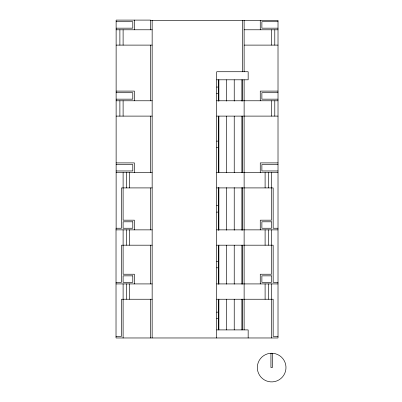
<?xml version="1.0" encoding="UTF-8"?>
<svg xmlns="http://www.w3.org/2000/svg" width="402" height="402" viewBox="0 0 402 402"><rect width="100%" height="100%" fill="white"/><g stroke="black" fill="none" stroke-linecap="round" stroke-linejoin="round"><path stroke-width="0.6" d="M150.539 20.341L278.013 20.341L278.013 337.971L116.022 337.971L116.022 228.251L121.499 228.251L121.499 187.91L152.157 187.91M116.128 21.713L132.791 21.713L132.791 28.17L116.128 28.17M278.013 21.713L261.878 21.713L261.878 28.17L278.013 28.17M116.128 29.783L152.157 29.783M244.13 29.783L278.013 29.783M116.128 45.109L152.157 45.109M244.13 45.109L278.013 45.109M216.698 79.802L248.16 79.802L248.16 71.732L216.698 71.732L216.698 337.971M216.698 87.063L218.311 87.063M116.128 91.098L134.404 91.098L134.404 100.776M278.013 91.098L260.265 91.098L260.265 100.776M116.128 92.711L132.791 92.711L132.791 99.163L116.128 99.163M278.013 92.711L261.878 92.711L261.878 99.163L278.013 99.163M216.698 93.515L218.311 93.515M116.128 100.776L152.157 100.776M216.698 100.776L278.013 100.776M116.128 116.108L152.157 116.108M216.698 116.108L278.013 116.108M216.698 141.117L218.311 141.117M216.698 147.569L218.311 147.569M116.128 162.9L134.404 162.9L134.404 172.579M278.013 162.9L260.265 162.9L260.265 172.579M116.128 164.513L132.791 164.513L132.791 170.966L116.128 170.966M278.013 164.513L261.878 164.513L261.878 170.966L278.013 170.966M116.128 172.579L152.157 172.579M216.698 172.579L278.013 172.579M216.698 187.91L273.169 187.91L273.169 228.251L278.013 228.251M216.698 205.658L218.311 205.658M216.698 212.11L218.311 212.11M116.022 229.864L152.157 229.864M216.698 229.864L278.013 229.864M152.157 245.19L121.499 245.19L121.499 282.304L116.022 282.304M216.698 245.19L273.169 245.19L273.169 282.304L278.013 282.304M216.698 261.325L218.311 261.325M216.698 267.782L218.311 267.782M116.022 283.918L152.157 283.918M216.698 283.918L278.013 283.918M152.157 299.244L121.499 299.244L121.499 336.358L116.022 336.358M216.698 299.244L273.169 299.244L273.169 336.358L278.013 336.358M216.698 312.153L218.311 312.153M216.698 318.605L218.311 318.605M216.698 329.901L248.16 329.901L248.16 337.971M274.787 29.783L274.787 45.109M274.787 100.776L274.787 116.108M272.37 353.293L272.37 367.574L270.938 367.574L270.938 353.293M271.556 29.783L271.556 45.109M271.556 100.776L271.556 116.108M271.556 172.579L271.556 220.18L260.265 220.18L260.265 229.864M271.556 229.864L271.556 274.234L260.265 274.234L260.265 283.918M271.556 283.918L271.556 337.971M268.33 172.579L268.33 187.91M268.33 229.864L268.33 245.19M268.33 283.918L268.33 299.244M265.104 172.579L265.104 187.91M265.104 229.864L265.104 245.19M265.104 283.918L265.104 299.244M260.265 20.341L260.265 29.783M244.13 20.341L244.13 71.732M244.13 79.802L244.13 329.901M242.512 20.341L242.512 71.732M242.512 79.802L242.512 101.113M242.512 116.108L242.512 172.579M242.512 187.613L242.512 230.235M242.512 245.19L242.512 284.144M242.512 299.188L242.512 329.901M241.873 79.802L241.873 101.113M241.873 116.158L241.873 172.569M241.873 187.613L241.873 230.235M241.873 245.28L241.873 284.144M241.873 299.188L241.873 329.901M234.23 79.802L234.23 101.113M234.23 116.158L234.23 172.569M234.23 187.613L234.23 230.235M234.23 245.28L234.23 284.144M234.23 299.188L234.23 329.901M226.522 79.802L226.522 101.113M226.522 116.158L226.522 172.569M226.522 187.613L226.522 230.235M226.522 245.28L226.522 284.144M226.522 299.188L226.522 329.901M218.879 79.802L218.879 101.113M218.879 116.158L218.879 172.569M218.879 187.613L218.879 230.235M218.879 245.28L218.879 284.144M218.879 299.188L218.879 329.901M218.311 79.802L218.311 101.113M218.311 116.108L218.311 172.579M218.311 187.613L218.311 230.235M218.311 245.19L218.311 284.144M218.311 299.188L218.311 329.901M152.157 20.341L152.157 337.971M150.539 29.783L150.539 20.1L116.128 20.1L116.128 228.251M150.539 45.109L150.539 100.776M150.539 116.108L150.539 172.579M150.539 187.91L150.539 229.864M150.539 245.19L150.539 283.918M150.539 299.244L150.539 337.971M134.404 20.1L134.404 29.783M134.404 229.864L134.404 220.18L123.112 220.18L123.112 172.579M134.404 283.918L134.404 274.234L123.112 274.234L123.112 229.864M129.565 172.579L129.565 187.91M129.565 229.864L129.565 245.19M129.565 283.918L129.565 299.244M126.339 172.579L126.339 187.91M126.339 229.864L126.339 245.19M126.339 283.918L126.339 299.244M123.112 29.783L123.112 45.109M123.112 100.776L123.112 116.108M123.112 283.918L123.112 337.971M119.881 29.783L119.881 45.109M119.881 100.776L119.881 116.108M271.651 353.247L269.782 353.368A14.326 14.326 0 0 0 259.571 375.272A14.326 14.326 0 0 0 283.737 375.272A14.326 14.326 0 0 0 273.521 353.368L271.651 353.247M132.791 221.793L123.112 221.793L123.112 228.251L132.791 228.251L132.791 221.793M271.556 221.793L261.878 221.793L261.878 228.251L271.556 228.251L271.556 221.793M132.791 275.847L123.112 275.847L123.112 282.304L132.791 282.304L132.791 275.847M271.556 275.847L261.878 275.847L261.878 282.304L271.556 282.304L271.556 275.847"/></g></svg>
